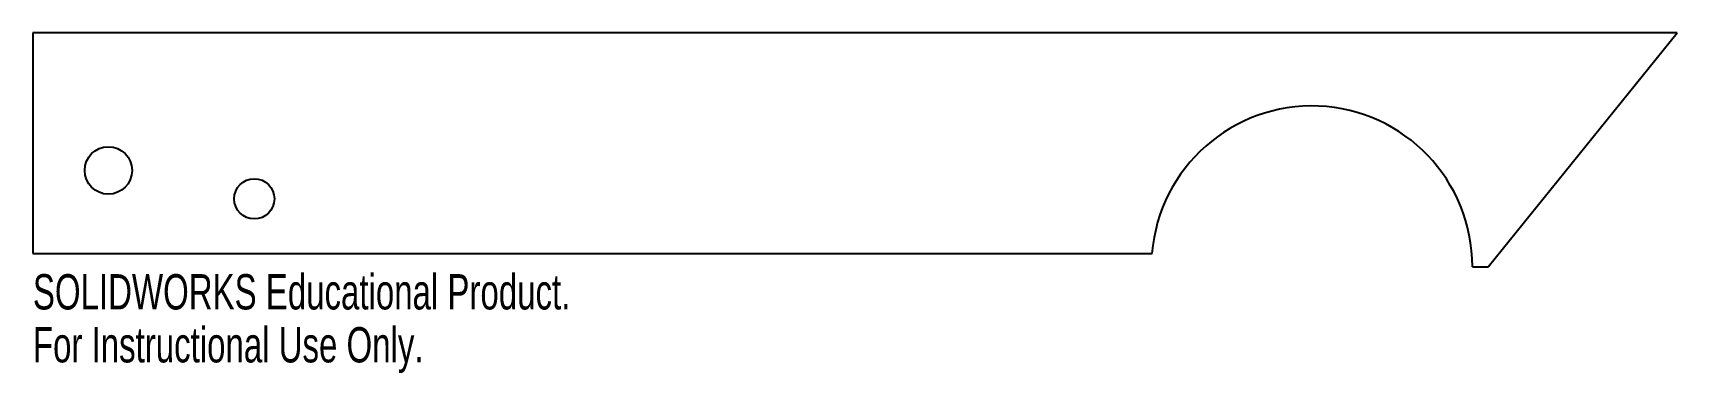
# Model space of a CAD drawing. Header units: millimetres. Extents: x -175 to 50, y -15 to 32.
import ezdxf

# ---------------------------------------------------------------- set-up
doc = ezdxf.new("R2010")
doc.units = ezdxf.units.MM
doc.styles.add('SLDTEXTSTYLE0', font='TXT', dxfattribs={"width": 0.7})

msp = doc.modelspace()

# ---------------------------------------------------------------- linework, layer by layer
at = {"color": 7, "linetype": 'Continuous', "lineweight": 25}
for p, q in [((-175.35, 32), (-175.35, 1.82)), ((50.07, 32), (-175.35, 32)), ((24.15, 0), (50.07, 32)), ((-175.35, 1.82), (-21.92, 1.82)), ((22, 0), (24.15, 0))]:
    msp.add_line(p, q, dxfattribs=at)
for centre, radius in [((-165, 13.18), 3.25), ((-145, 9.29), 2.75)]:
    msp.add_circle(centre, radius, dxfattribs=at)
msp.add_arc((0, 0), 22, 0, 175.2565, dxfattribs=at)

# ---------------------------------------------------------------- texts
at = {"color": 7, "linetype": 'Continuous', "char_height": 4.8336, "attachment_point": 1, "style": 'SLDTEXTSTYLE0'}
for s, insert in [('SOLIDWORKS Educational Product.', (-175.35, -1.02)), ('For Instructional Use Only.', (-175.35, -8.27))]:
    msp.add_mtext(s, dxfattribs=dict(at, insert=insert))

doc.saveas('drawing.dxf')
